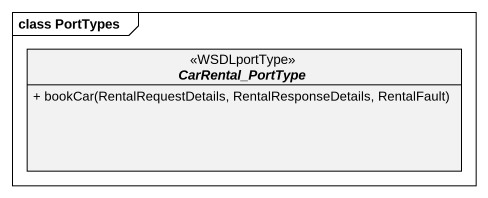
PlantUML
@startuml
mainframe class PortTypes
hide circle
hide empty members
skinparam classAttributeIconSize 0
interface CarRental_PortType <<WSDLportType>> {
  + bookCar(RentalRequestDetails, RentalResponseDetails, RentalFault)
}
@enduml
